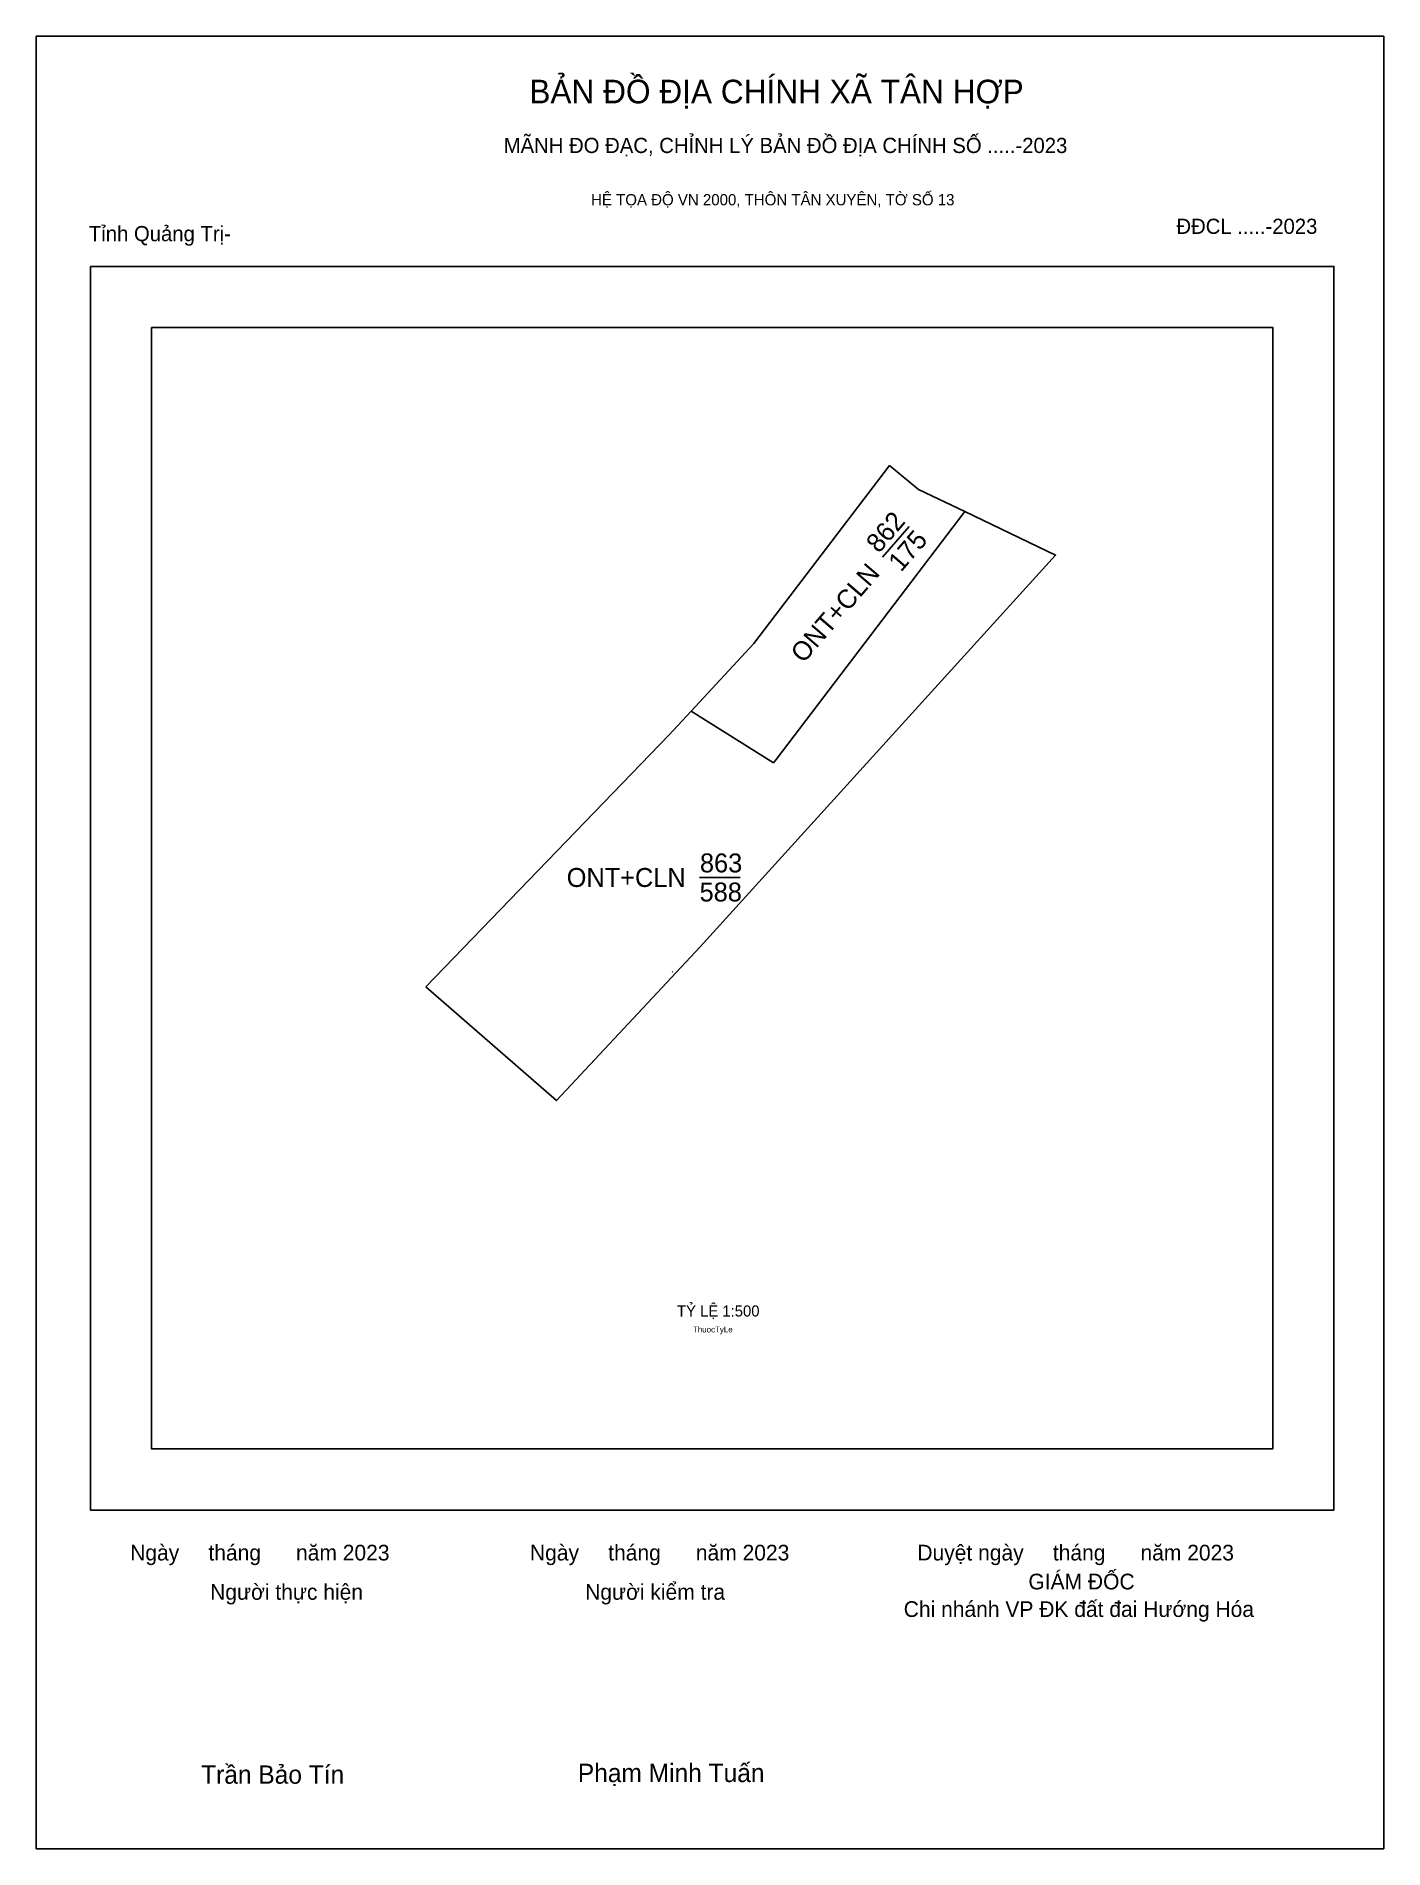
# Model space of a CAD drawing. Extents: x 551520 to 551626, y 1840728 to 1840871.
import ezdxf

# ---------------------------------------------------------------- set-up
doc = ezdxf.new("R2010")
doc.units = 0
for name, color, linetype in [('Level 10', 7, 'Continuous'), ('Level 13', 7, 'Continuous'), ('Level 14', 7, 'Continuous'), ('Level 15', 7, 'Continuous'), ('Level 27', 7, 'Continuous'), ('Level 6', 7, 'Continuous'), ('Level 62', 7, 'Continuous'), ('Level 63', 7, 'Continuous'), ('Level 9', 7, 'Continuous')]:
    doc.layers.add(name, color=color, linetype=linetype)

msp = doc.modelspace()

# ---------------------------------------------------------------- linework, layer by layer
at = {"layer": 'Level 10'}
for p, q in [((551576.44, 1840822.96), (551587.17, 1840837.03)), ((551587.17, 1840837.03), (551589.47, 1840835.15)), ((551589.47, 1840835.15), (551593.15, 1840833.39)), ((551571.46, 1840817.59), (551576.44, 1840822.96))]:
    msp.add_line(p, q, dxfattribs=at)
msp.add_lwpolyline([(551550.46, 1840795.77), (551569.7, 1840815.69), (551571.46, 1840817.59), (551577.98, 1840813.51), (551578.19, 1840813.78), (551593.15, 1840833.39), (551600.32, 1840829.95), (551572.18, 1840798.95), (551560.82, 1840786.78)], close=True, dxfattribs=at)
at = {"layer": 'Level 13'}
for p, q in [((551586.63, 1840829.77), (551588.74, 1840832.22)), ((551572.12, 1840804.43), (551575.36, 1840804.43))]:
    msp.add_line(p, q, dxfattribs=at)
at = {"layer": 'Level 14'}
msp.add_line((551569.96, 1840796.94), (551570.03, 1840797), dxfattribs=at)
at = {"layer": 'Level 15'}
msp.add_lwpolyline([(551519.62, 1840871.01), (551626.3, 1840871.01), (551626.3, 1840727.55), (551519.62, 1840727.55)], close=True, dxfattribs=at)
at = {"layer": 'Level 27'}
for p, q in [((551593.15, 1840833.39), (551593.14, 1840833.39)), ((551600.32, 1840829.95), (551600.32, 1840829.94)), ((551571.46, 1840817.59), (551571.46, 1840817.59)), ((551550.46, 1840795.77), (551550.46, 1840795.77)), ((551560.82, 1840786.78), (551560.83, 1840786.78))]:
    msp.add_line(p, q, dxfattribs=at)
at = {"layer": 'Level 62'}
msp.add_lwpolyline([(551528.76, 1840847.96), (551617.52, 1840847.96), (551617.52, 1840759.2), (551528.76, 1840759.2)], close=True, dxfattribs=at)
at = {"layer": 'Level 63'}
msp.add_lwpolyline([(551523.92, 1840852.8), (551622.36, 1840852.8), (551622.36, 1840754.36), (551523.92, 1840754.36)], close=True, dxfattribs=at)

# ---------------------------------------------------------------- texts
at = {"layer": 'Level 13'}
for s, p in [('862', (551586.33, 1840830.03)), ('175', (551588.09, 1840828.55)), ('ONT+CLN', (551580.36, 1840821.32))]:
    msp.add_text(s, height=1.5, rotation=49.324, dxfattribs=at).set_placement(p)
for s, p in [('863', (551572.17, 1840804.83)), ('ONT+CLN', (551561.62, 1840803.68)), ('588', (551572.14, 1840802.53))]:
    msp.add_text(s, height=1.5, dxfattribs=at).set_placement(p)
at = {"layer": 'Level 6'}
msp.add_text('TỶ LỆ 1:500', height=0.879, dxfattribs=at).set_placement((551570.35, 1840769.68))
at = {"layer": 'Level 63'}
for s, height, p in [('BẢN ĐỒ ĐỊA CHÍNH XÃ TÂN HỢP', 1.8718, (551558.66, 1840865.7)), ('MÃNH ĐO ĐẠC, CHỈNH LÝ BẢN ĐỒ ĐỊA CHÍNH SỐ .....-2023', 1.2011, (551556.63, 1840861.77)), ('HỆ TỌA ĐỘ VN 2000, THÔN TÂN XUYÊN, TỜ SỐ 13', 0.8891, (551563.55, 1840857.63)), ('ThuocTyLe', 0.469, (551571.62, 1840768.42)), ('Ngày     tháng      năm 2023', 1.2442, (551527.06, 1840750.37)), ('Ngày     tháng      năm 2023', 1.2442, (551558.71, 1840750.37)), ('Duyệt ngày     tháng      năm 2023', 1.2442, (551589.38, 1840750.37)), ('GIÁM ĐỐC', 1.244, (551598.17, 1840748.08)), ('Người thực hiện', 1.2442, (551533.39, 1840747.26)), ('Người kiểm tra', 1.2442, (551563.08, 1840747.26)), ('Chi nhánh VP ĐK đất đai Hướng Hóa', 1.2442, (551588.3, 1840745.9)), ('Phạm Minh Tuấn', 1.4512, (551562.5, 1840732.83)), ('Trần Bảo Tín', 1.4512, (551532.68, 1840732.7))]:
    msp.add_text(s, height=height, dxfattribs=at).set_placement(p)
at = {"layer": 'Level 9'}
for s, p in [('ĐĐCL .....-2023', (551609.89, 1840855.37)), ('Tỉnh Quảng Trị-', (551523.79, 1840854.79))]:
    msp.add_text(s, height=1.2011, dxfattribs=at).set_placement(p)

doc.saveas('drawing.dxf')
